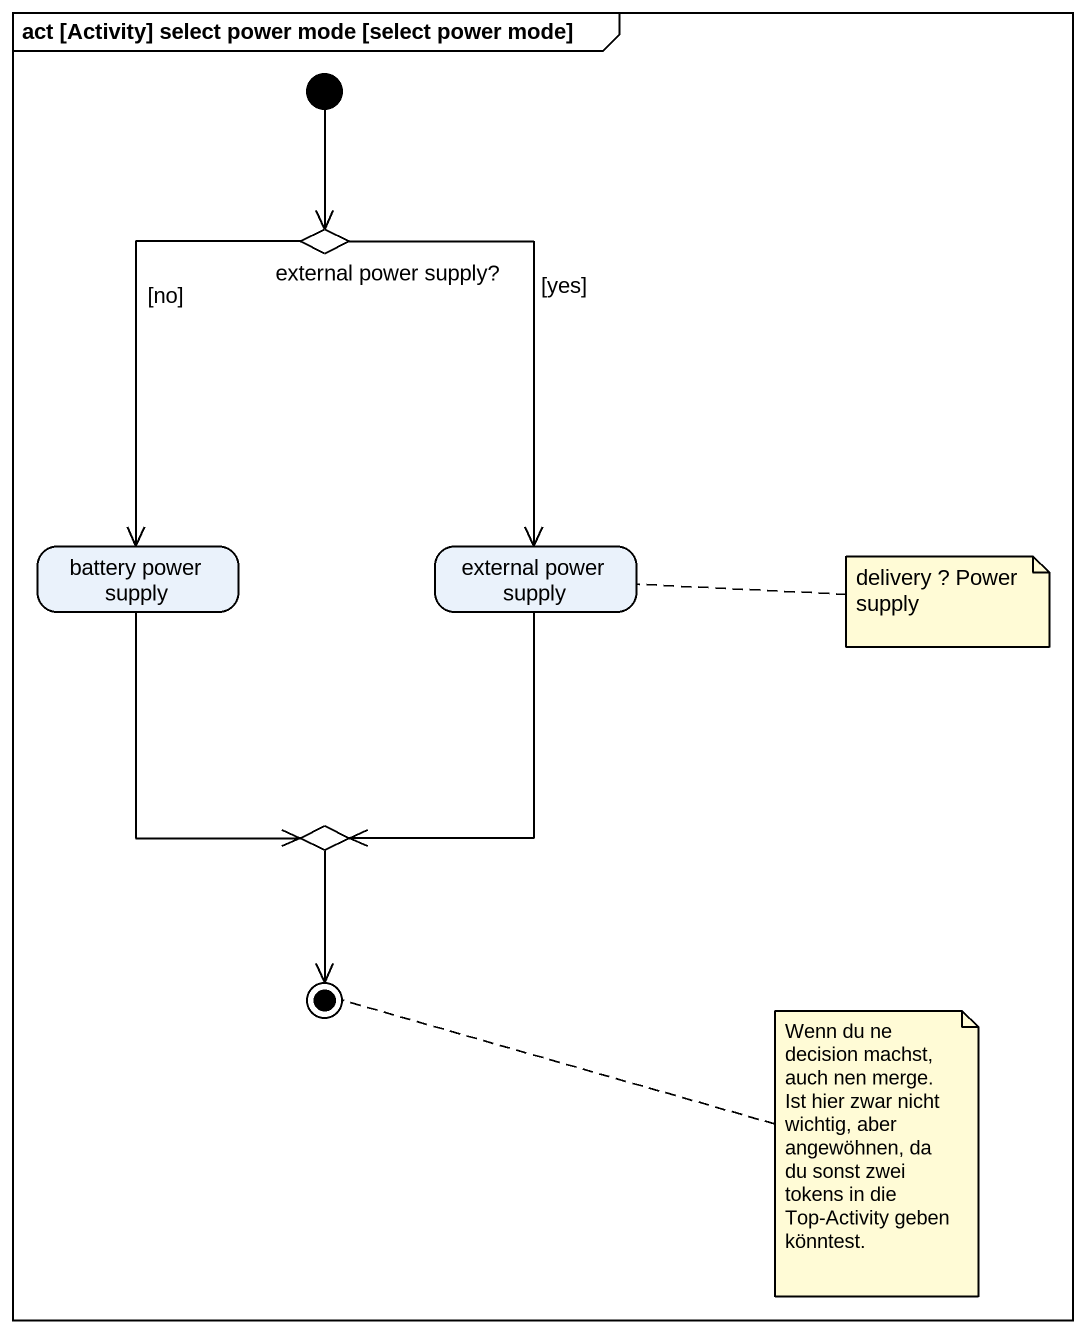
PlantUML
@startuml
mainframe act [Activity] select power mode [select power mode]
hide empty description
state "external power supply?" as external_power_supply <<choice>>
state "battery power supply" as battery_power_supply
state "external power supply" as external_power_supply_2
state choice1 <<choice>>
state final1 <<end>>
[*] --> external_power_supply
external_power_supply --> battery_power_supply : [no]
external_power_supply --> external_power_supply_2 : [yes]
battery_power_supply --> choice1
external_power_supply_2 --> choice1
choice1 --> final1
note right of external_power_supply_2 : delivery ? Power supply
note right of final1 : Wenn du ne decision machst, auch nen merge. Ist hier zwar nicht wichtig, aber angewöhnen, da du sonst zwei tokens in die Top-Activity geben könntest.
@enduml
